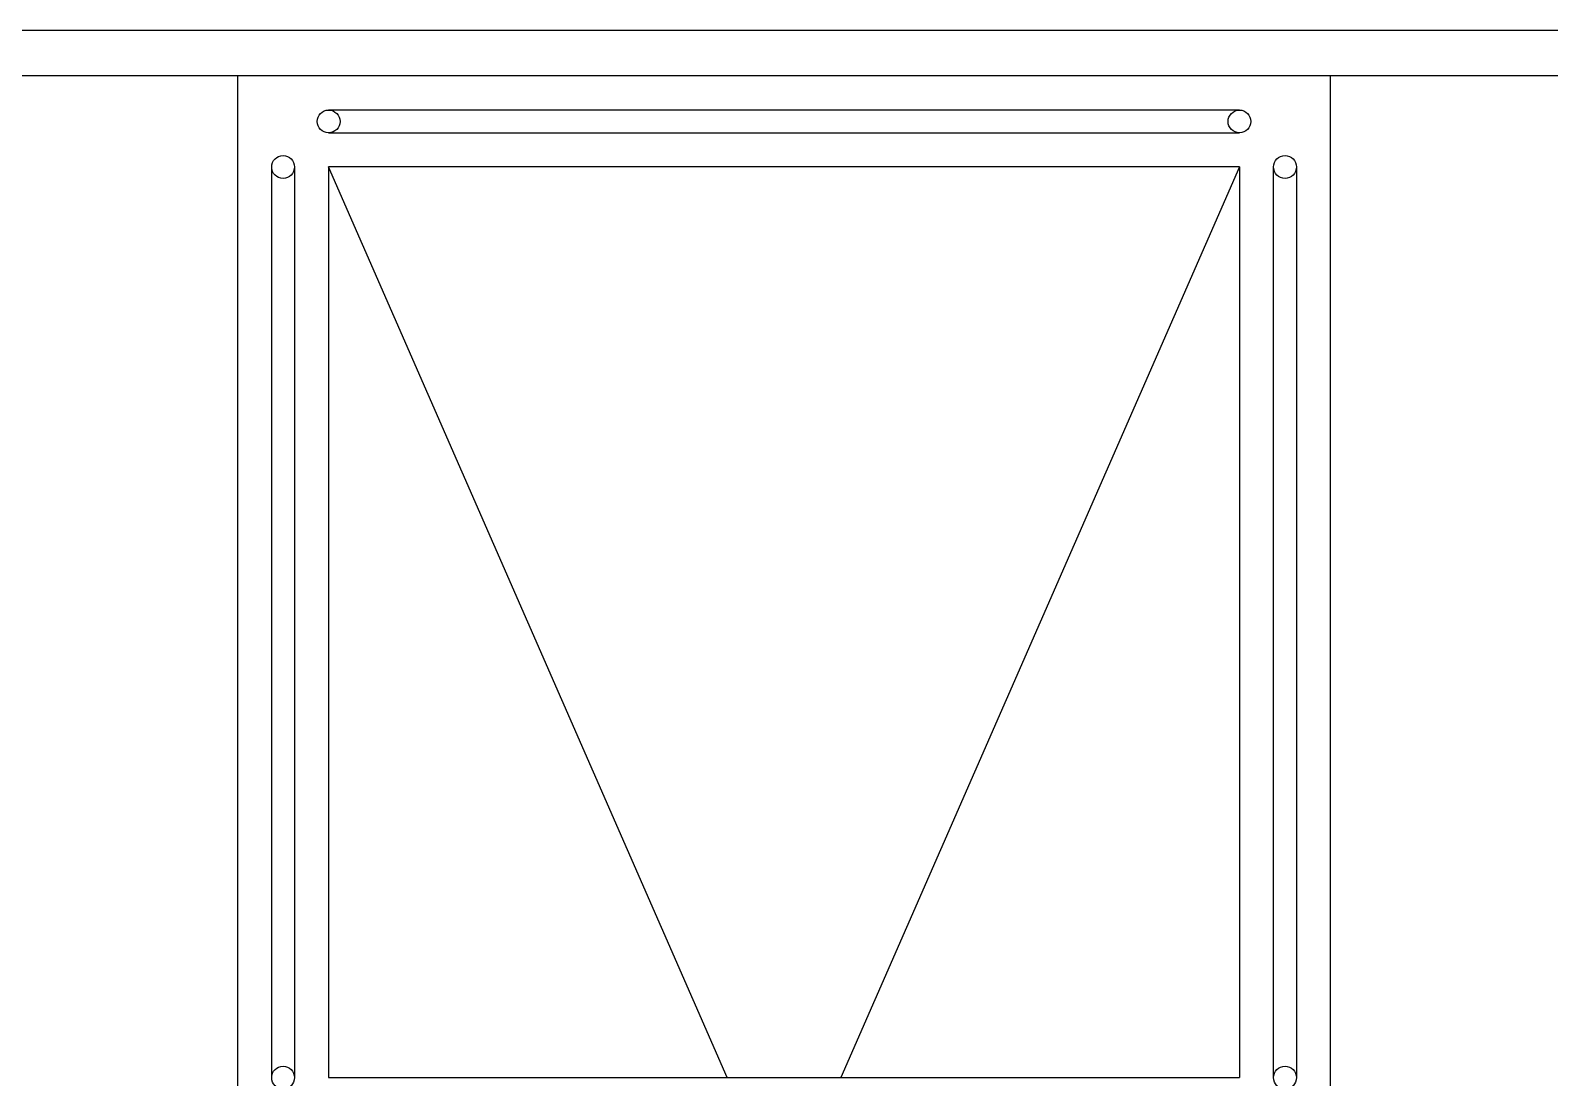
# Model space of a CAD drawing. Extents: x -3873 to 164127, y 7129 to 96529.
# Drawn here: x 58122 to 61458, y 33430 to 35730 of the extents above; entities that cross this region are included whole.
import ezdxf

# ---------------------------------------------------------------- set-up
doc = ezdxf.new("R2010")
doc.units = 0
doc.layers.get('0').update_dxf_attribs({"linetype": 'CONTINUOUS'})
doc.layers.add('BUILDING', color=2, linetype='CONTINUOUS')

# ---------------------------------------------------------------- blocks, each defined once
blk = doc.blocks.new('*U201')
at = {"ltscale": 20}
for p, q in [((4600, 1200), (0, 1200)), ((0, 1200), (0, -1200)), ((200.000125, 1124.999975), (2200.00015, 1124.99995)), ((2200.00015, 1074.99995), (200.000125, 1074.999975)), ((75.000125, 999.999925), (75.000125, -1000.00005)), ((125.000125, -1000.00005), (125.000125, 999.999925)), ((200, 1000), (2200, 1000)), ((200, 1000), (200, -1000)), ((2200, -1000), (2200, 1000)), ((200, -1000), (2200, -1000)), ((200.000125, -1075), (2200.00015, -1075.000025)), ((2200.00015, -1125.000025), (200.000125, -1125)), ((0, -1200), (200, -1200)), ((200, -1200), (2200, -1200)), ((2200, -1200), (2400, -1200))]:
    blk.add_line(p, q, dxfattribs=at)
at = {"color": 4, "ltscale": 20}
for p, q in [((200.000125, 999.999975), (2200.000125, 124.999975)), ((2200.000125, -125.000025), (200.000125, -1000))]:
    blk.add_line(p, q, dxfattribs=at)
at = {"ltscale": 20}
for centre in [(200.000123, 1100.000001), (2200.000125, 1100.000001), (100.000123, 999.999951), (100.000123, -1000.000024), (200.000098, -1099.999974), (2200.000125, -1099.999974)]:
    blk.add_circle(centre, 25, dxfattribs=at)

msp = doc.modelspace()

# ---------------------------------------------------------------- linework, layer by layer
at = {"layer": 'BUILDING', "color": 2, "linetype": 'BYBLOCK'}
msp.add_line((111216.8, 35730), (45216.8, 35730), dxfattribs=at)
at = {"layer": 'BUILDING', "color": 2}
msp.add_line((111216.8, 35630), (45216.8, 35630), dxfattribs=at)

# ---------------------------------------------------------------- block references
at = {"layer": 'BUILDING', "ltscale": 20, "rotation": 270}
msp.add_blockref('*U201', (59776.8, 35630), dxfattribs=at)

doc.saveas('drawing.dxf')
